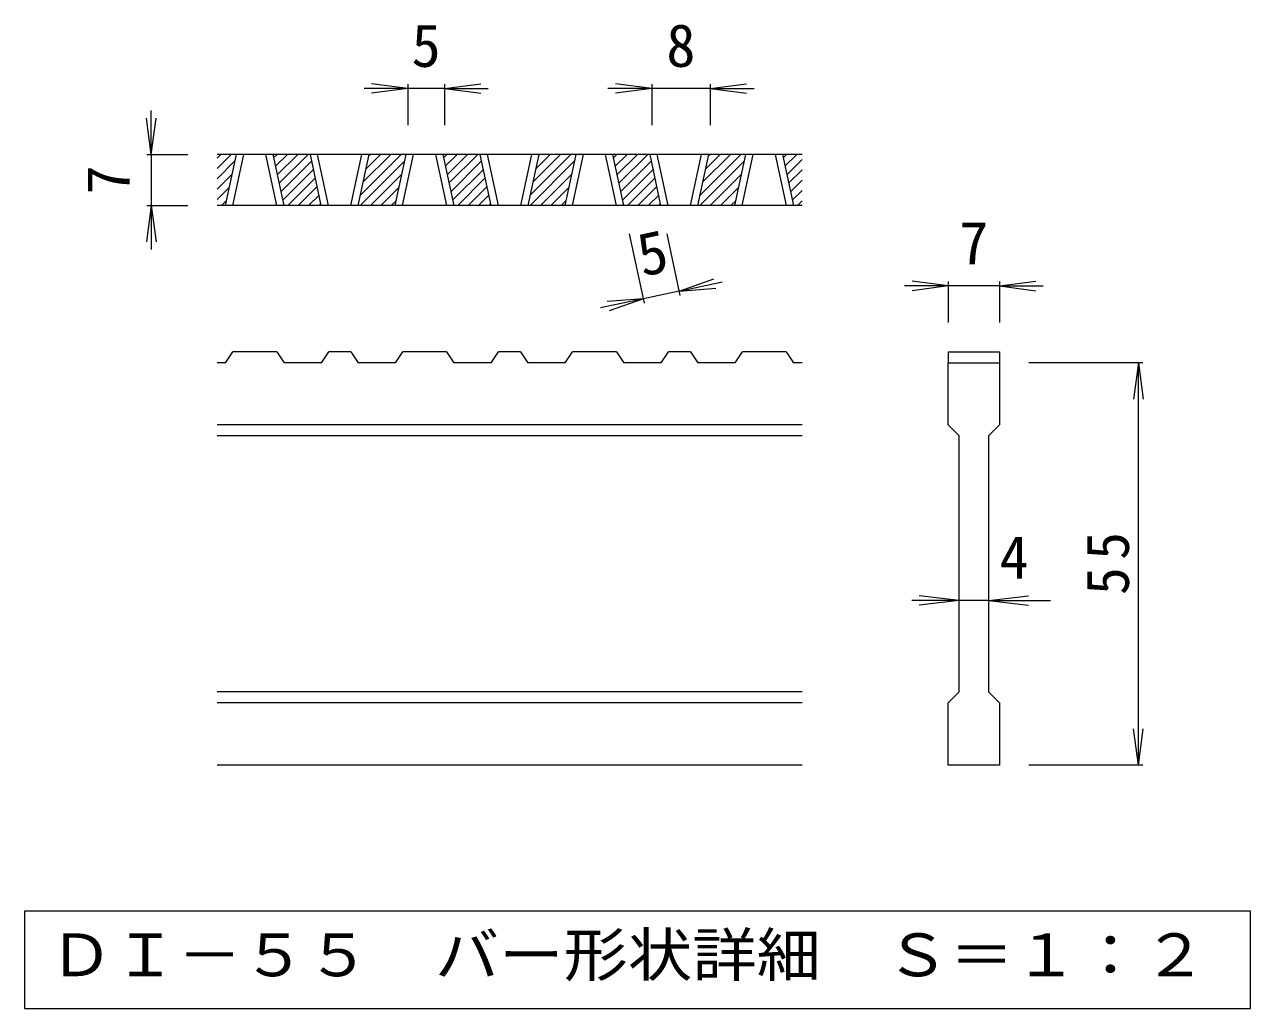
# Model space of a CAD drawing. Units: millimetres on the paper, enlarged 5 times, with parts at other scales. Extents: x -1338 to 1348, y -985 to 867.
# Drawn here: x -1337.5 to -918.3, y -837.5 to -501.1 of the extents above; entities that cross this region are included whole.
import ezdxf
from ezdxf.enums import TextEntityAlignment as Align

# ---------------------------------------------------------------- set-up
doc = ezdxf.new("R2010")
doc.units = ezdxf.units.MM
doc.header["$LTSCALE"] = 5
doc.layers.add('D-0', color=3, linetype='Continuous', lineweight=9)
doc.layers.add('D-4', color=7, linetype='Continuous', lineweight=9)
doc.styles.add('ＭＳ ゴシック', font='')
doc.styles.get('ＭＳ ゴシック').set_extended_font_data('MS Gothic')

msp = doc.modelspace()

# ---------------------------------------------------------------- linework, layer by layer
at = {"layer": 'D-0'}
for p, q in [((-1071.673, -545.524), (-1271.673, -545.524)), ((-1271.673, -546.845), (-1270.352, -545.524)), ((-1271.673, -550.38), (-1266.817, -545.524)), ((-1271.673, -553.916), (-1265.545, -547.788)), ((-1268.805, -563.024), (-1265.06, -545.524)), ((-1266.305, -563.024), (-1262.56, -545.524)), ((-1255.06, -545.524), (-1251.315, -563.024)), ((-1252.56, -545.524), (-1248.815, -563.024)), ((-1252.317, -546.663), (-1251.177, -545.524)), ((-1251.693, -549.576), (-1247.642, -545.524)), ((-1251.07, -552.488), (-1244.106, -545.524)), ((-1250.447, -555.4), (-1240.571, -545.524)), ((-1249.824, -558.313), (-1239.294, -547.783)), ((-1236.032, -563.024), (-1239.777, -545.524)), ((-1233.532, -563.024), (-1237.277, -545.524)), ((-1222.287, -545.524), (-1226.032, -563.024)), ((-1219.777, -545.524), (-1223.522, -563.024)), ((-1222.779, -559.553), (-1208.751, -545.524)), ((-1222.716, -563.024), (-1207.479, -547.788)), ((-1221.817, -555.055), (-1212.286, -545.524)), ((-1220.854, -550.556), (-1215.822, -545.524)), ((-1219.892, -546.058), (-1219.358, -545.524)), ((-1210.739, -563.024), (-1206.994, -545.524)), ((-1208.239, -563.024), (-1204.494, -545.524)), ((-1196.994, -545.524), (-1193.249, -563.024)), ((-1194.494, -545.524), (-1190.749, -563.024)), ((-1194.251, -546.663), (-1193.111, -545.524)), ((-1193.627, -549.576), (-1189.576, -545.524)), ((-1193.004, -552.488), (-1186.04, -545.524)), ((-1192.381, -555.4), (-1182.505, -545.524)), ((-1191.758, -558.313), (-1181.228, -547.783)), ((-1177.966, -563.024), (-1181.711, -545.524)), ((-1175.466, -563.024), (-1179.211, -545.524)), ((-1164.221, -545.524), (-1167.966, -563.024)), ((-1161.711, -545.524), (-1165.456, -563.024)), ((-1164.713, -559.553), (-1150.685, -545.524)), ((-1164.65, -563.024), (-1149.413, -547.788)), ((-1163.751, -555.055), (-1154.22, -545.524)), ((-1162.788, -550.556), (-1157.756, -545.524)), ((-1161.826, -546.058), (-1161.292, -545.524)), ((-1152.673, -563.024), (-1148.928, -545.524)), ((-1150.173, -563.024), (-1146.428, -545.524)), ((-1138.928, -545.524), (-1135.183, -563.024)), ((-1136.428, -545.524), (-1132.683, -563.024)), ((-1136.184, -546.663), (-1135.045, -545.524)), ((-1135.561, -549.576), (-1131.51, -545.524)), ((-1134.938, -552.488), (-1127.974, -545.524)), ((-1134.315, -555.4), (-1124.439, -545.524)), ((-1133.692, -558.313), (-1123.162, -547.783)), ((-1119.9, -563.024), (-1123.645, -545.524)), ((-1117.4, -563.024), (-1121.145, -545.524)), ((-1106.155, -545.524), (-1109.9, -563.024)), ((-1103.645, -545.524), (-1107.39, -563.024)), ((-1106.647, -559.553), (-1092.619, -545.524)), ((-1106.584, -563.024), (-1091.347, -547.788)), ((-1105.685, -555.055), (-1096.154, -545.524)), ((-1104.722, -550.556), (-1099.69, -545.524)), ((-1103.76, -546.058), (-1103.225, -545.524)), ((-1094.607, -563.024), (-1090.862, -545.524)), ((-1092.107, -563.024), (-1088.362, -545.524)), ((-1080.862, -545.524), (-1077.117, -563.024)), ((-1078.362, -545.524), (-1074.617, -563.024)), ((-1078.118, -546.663), (-1076.979, -545.524)), ((-1077.495, -549.576), (-1073.444, -545.524)), ((-1076.872, -552.488), (-1071.673, -547.289)), ((-1271.673, -557.451), (-1266.507, -552.286)), ((-1249.2, -561.225), (-1238.671, -550.695)), ((-1219.18, -563.024), (-1208.441, -552.286)), ((-1191.134, -561.225), (-1180.605, -550.695)), ((-1161.114, -563.024), (-1150.375, -552.286)), ((-1133.068, -561.225), (-1122.539, -550.695)), ((-1103.048, -563.024), (-1092.309, -552.286)), ((-1076.249, -555.4), (-1071.673, -550.824)), ((-1271.673, -560.987), (-1267.47, -556.784)), ((-1247.464, -563.024), (-1238.048, -553.608)), ((-1243.929, -563.024), (-1237.424, -556.52)), ((-1215.644, -563.024), (-1209.404, -556.784)), ((-1189.398, -563.024), (-1179.981, -553.608)), ((-1185.863, -563.024), (-1179.358, -556.52)), ((-1157.578, -563.024), (-1151.338, -556.784)), ((-1131.332, -563.024), (-1121.915, -553.608)), ((-1127.797, -563.024), (-1121.292, -556.52)), ((-1099.512, -563.024), (-1093.272, -556.784)), ((-1075.626, -558.313), (-1071.673, -554.36)), ((-1270.175, -563.024), (-1268.432, -561.282)), ((-1240.393, -563.024), (-1236.801, -559.432)), ((-1212.109, -563.024), (-1210.366, -561.282)), ((-1182.327, -563.024), (-1178.735, -559.432)), ((-1154.043, -563.024), (-1152.3, -561.282)), ((-1124.261, -563.024), (-1120.669, -559.432)), ((-1095.977, -563.024), (-1094.234, -561.282)), ((-1075.002, -561.225), (-1071.673, -557.896)), ((-1073.266, -563.024), (-1071.673, -561.431)), ((-1071.673, -563.024), (-1271.673, -563.024)), ((-1236.858, -563.024), (-1236.178, -562.345)), ((-1178.792, -563.024), (-1178.112, -562.345)), ((-1120.726, -563.024), (-1120.046, -562.345)), ((-1268.762, -616.774), (-1266.262, -613.024)), ((-1251.272, -613.024), (-1266.262, -613.024)), ((-1251.272, -613.024), (-1248.772, -616.774)), ((-1235.989, -616.774), (-1233.489, -613.024)), ((-1225.989, -613.024), (-1233.489, -613.024)), ((-1225.989, -613.024), (-1223.479, -616.774)), ((-1210.696, -616.774), (-1208.196, -613.024)), ((-1193.206, -613.024), (-1208.196, -613.024)), ((-1193.206, -613.024), (-1190.706, -616.774)), ((-1177.923, -616.774), (-1175.423, -613.024)), ((-1167.923, -613.024), (-1175.423, -613.024)), ((-1167.923, -613.024), (-1165.413, -616.774)), ((-1152.63, -616.774), (-1150.13, -613.024)), ((-1135.14, -613.024), (-1150.13, -613.024)), ((-1135.14, -613.024), (-1132.64, -616.774)), ((-1119.857, -616.774), (-1117.357, -613.024)), ((-1109.857, -613.024), (-1117.357, -613.024)), ((-1109.857, -613.024), (-1107.347, -616.774)), ((-1094.564, -616.774), (-1092.064, -613.024)), ((-1077.074, -613.024), (-1092.064, -613.024)), ((-1077.074, -613.024), (-1074.574, -616.774)), ((-1021.673, -613.024), (-1021.673, -616.774)), ((-1268.762, -616.774), (-1271.673, -616.774)), ((-1235.989, -616.774), (-1248.772, -616.774)), ((-1210.696, -616.774), (-1223.479, -616.774)), ((-1177.923, -616.774), (-1190.706, -616.774)), ((-1152.63, -616.774), (-1165.413, -616.774)), ((-1119.857, -616.774), (-1132.64, -616.774)), ((-1094.564, -616.774), (-1107.347, -616.774)), ((-1071.673, -616.774), (-1074.574, -616.774)), ((-1021.673, -616.774), (-1004.173, -616.774)), ((-1021.673, -638.024), (-1021.673, -616.774)), ((-1004.173, -616.774), (-1004.173, -638.024)), ((-1071.673, -638.024), (-1271.673, -638.024)), ((-1021.673, -638.024), (-1017.923, -641.774)), ((-1007.923, -641.774), (-1004.173, -638.024)), ((-1071.673, -641.774), (-1271.673, -641.774)), ((-1017.923, -729.274), (-1017.923, -641.774)), ((-1007.923, -641.774), (-1007.923, -729.274)), ((-1071.673, -729.274), (-1271.673, -729.274)), ((-1021.673, -733.024), (-1017.923, -729.274)), ((-1007.923, -729.274), (-1004.173, -733.024)), ((-1071.673, -733.024), (-1271.673, -733.024)), ((-1021.673, -754.274), (-1021.673, -733.024)), ((-1004.173, -733.024), (-1004.173, -754.274)), ((-1071.673, -754.274), (-1271.673, -754.274)), ((-1004.173, -754.274), (-1021.673, -754.274))]:
    msp.add_line(p, q, dxfattribs=at)
msp.add_lwpolyline([(-1021.673, -613.024), (-1004.173, -613.024), (-1004.173, -616.774)], dxfattribs=at)
at = {"layer": 'D-0', "color": 7}
msp.add_lwpolyline([(-1337.5, -804.274), (-1337.5, -837.5), (-918.346, -837.5), (-918.346, -804.274)], close=True, dxfattribs=at)
at = {"layer": 'D-4'}
for p, q in [((-1206.423, -523.024), (-1221.423, -523.024)), ((-1206.423, -523.024), (-1218.816, -521.393)), ((-1206.423, -523.024), (-1218.816, -524.656)), ((-1206.423, -521.524), (-1206.423, -535.524)), ((-1193.923, -523.024), (-1206.423, -523.024)), ((-1193.923, -523.024), (-1181.53, -521.393)), ((-1193.923, -521.524), (-1193.923, -535.524)), ((-1193.923, -523.024), (-1181.53, -524.656)), ((-1193.923, -523.024), (-1178.923, -523.024)), ((-1123.074, -523.024), (-1138.074, -523.024)), ((-1123.074, -523.024), (-1135.467, -521.393)), ((-1123.074, -523.024), (-1135.467, -524.656)), ((-1123.074, -521.524), (-1123.074, -535.524)), ((-1103.074, -523.024), (-1123.074, -523.024)), ((-1103.074, -523.024), (-1090.681, -521.393)), ((-1103.074, -521.524), (-1103.074, -535.524)), ((-1103.074, -523.024), (-1090.681, -524.656)), ((-1103.074, -523.024), (-1088.074, -523.024)), ((-1294.173, -545.524), (-1294.173, -530.524)), ((-1294.173, -545.524), (-1295.804, -533.131)), ((-1294.173, -545.524), (-1292.541, -533.131)), ((-1295.673, -545.524), (-1281.673, -545.524)), ((-1294.173, -545.524), (-1294.173, -563.024)), ((-1294.173, -563.024), (-1295.804, -575.417)), ((-1295.673, -563.024), (-1281.673, -563.024)), ((-1294.173, -563.024), (-1292.541, -575.417)), ((-1294.173, -563.024), (-1294.173, -578.024)), ((-1125.553, -596.342), (-1130.612, -572.702)), ((-1113.33, -593.726), (-1117.829, -572.702)), ((-1113.644, -592.259), (-1101.867, -588.07)), ((-1113.644, -592.259), (-1098.976, -589.12)), ((-1021.673, -590.524), (-1036.673, -590.524)), ((-1021.673, -590.524), (-1034.066, -588.893)), ((-1021.673, -590.524), (-1034.066, -592.156)), ((-1021.673, -589.024), (-1021.673, -603.024)), ((-1004.173, -590.524), (-1021.673, -590.524)), ((-1004.173, -590.524), (-991.78, -588.893)), ((-1004.173, -589.024), (-1004.173, -603.024)), ((-1004.173, -590.524), (-991.78, -592.156)), ((-1004.173, -590.524), (-989.173, -590.524)), ((-1125.867, -594.875), (-1140.535, -598.014)), ((-1125.867, -594.875), (-1138.327, -595.873)), ((-1125.867, -594.875), (-1137.645, -599.064)), ((-1113.644, -592.259), (-1125.867, -594.875)), ((-1113.644, -592.259), (-1101.184, -591.261)), ((-955.173, -616.774), (-994.173, -616.774)), ((-956.673, -616.774), (-958.305, -629.167)), ((-956.673, -616.774), (-955.041, -629.167)), ((-956.673, -754.274), (-956.673, -616.774)), ((-1017.923, -698.024), (-1034.173, -698.024)), ((-1017.923, -698.024), (-1031.566, -696.393)), ((-1017.923, -698.024), (-1031.566, -699.656)), ((-1007.923, -698.024), (-1017.923, -698.024)), ((-1007.923, -698.024), (-994.28, -696.393)), ((-1007.923, -698.024), (-994.28, -699.656)), ((-1007.923, -698.024), (-986.673, -698.024)), ((-956.673, -754.274), (-958.305, -741.881)), ((-956.673, -754.274), (-955.041, -741.881)), ((-955.173, -754.274), (-994.173, -754.274))]:
    msp.add_line(p, q, dxfattribs=at)

# ---------------------------------------------------------------- texts
at = {"layer": 'D-0', "color": 2, "style": 'ＭＳ ゴシック', "width": 1.1}
msp.add_text('ＤＩ－５５\u3000バー形状詳細\u3000Ｓ＝１：２', height=14.66, dxfattribs=at).set_placement((-1329.173, -830.887), align=Align.BOTTOM_LEFT)
at = {"layer": 'D-4', "color": 2, "style": 'ＭＳ ゴシック'}
for s, p in [('5', (-1205.173, -520.024)), ('8', (-1118.074, -520.024)), ('7', (-1017.923, -587.524)), ('4', (-1004.173, -695.024))]:
    msp.add_text(s, height=14.66, dxfattribs=at).set_placement(p, align=Align.BOTTOM_LEFT)
for s, rotation, p in [('7', 90, (-1297.173, -559.274)), ('5', 12.079, (-1125.273, -591.68))]:
    msp.add_text(s, height=14.66, rotation=rotation, dxfattribs=at).set_placement(p, align=Align.BOTTOM_LEFT)
at = {"layer": 'D-4', "color": 2, "insert": (-959.673, -696.149), "char_height": 14.66, "attachment_point": 7, "rotation": 90, "style": 'ＭＳ ゴシック'}
msp.add_mtext('\\T1.27;\\W0.95;55', dxfattribs=at)

doc.saveas('drawing.dxf')
